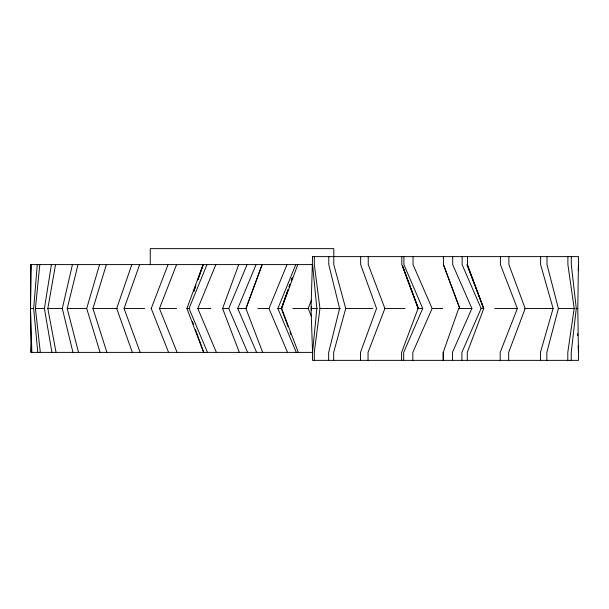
<?xml version="1.0" encoding="UTF-8"?>
<svg xmlns="http://www.w3.org/2000/svg" width="609" height="609" viewBox="0 0 609 609"><rect width="100%" height="100%" fill="white"/><g stroke="black" fill="none" stroke-linecap="round" stroke-linejoin="round"><path stroke-width="0.91" d="M312.501 256.617L578.55 256.617L577.804 308.489L578.542 360.361L312.539 360.361L312.539 352.383L316.863 308.489L312.569 264.595L30.488 264.595L30.45 308.489L31.006 352.383L312.6 352.383M31.858 352.383L30.503 308.489L31.348 264.595M312.539 352.383L311.047 308.489L312.569 256.617M578.261 270.198L578.535 264.595M31.006 352.383L31.379 344.915M311.534 306.624L311.534 310.362M37.263 264.595L33.67 308.489L37.773 352.383M40.316 352.383L35.429 308.489L39.798 264.595M314.335 256.617L314.335 264.595L319.953 308.489L314.282 352.383L314.282 360.361M567.893 256.617L567.893 264.595L574.18 308.489L567.801 352.383L567.801 360.361M51.415 264.595L44.419 308.489L51.925 352.383M56.058 352.383L47.822 308.489L55.541 264.595M72.433 264.595L62.308 308.489L72.951 352.383M78.523 352.383L67.226 308.489L78.013 264.595M150.256 264.595L150.256 248.639L333.801 248.639L333.785 264.595L345.722 308.489L333.656 352.383L333.656 360.361M540.609 256.617L540.609 264.595L553.094 308.489L540.449 352.383L540.449 360.361M100.082 352.383L86.691 308.489L99.572 264.595M106.895 352.383L92.956 308.489L106.385 264.595M132.343 352.383L116.692 308.489L131.833 264.595M443.261 352.383L443.261 360.361L443.215 352.383L458.706 308.489M140.154 352.383L124.069 308.489L139.644 264.595M195.931 285.202L193.723 291.467L195.322 286.991M197.856 279.828L203.254 264.595M281.739 307.591L288.095 289.678M289.998 284.304L289.024 286.991L289.975 284.304M197.879 279.828L202.987 265.494M281.685 307.591L288.065 289.678M203.573 352.383L186.91 308.489L203.056 264.595M238.72 264.595L222.589 308.489L239.329 352.383M298.288 352.383L281.655 308.489L297.778 264.595M401.788 256.617L401.788 264.595L418.375 308.489L402.42 265.478L418.079 308.489L401.59 352.383L401.59 360.361M467.476 256.617L467.476 264.595L483.63 308.489L467.019 264.595L483.782 308.489L467.278 352.383L467.278 360.361M168.061 264.595L151.222 308.489L168.571 352.383M368.239 256.617L368.239 264.595L384.88 308.489L368.049 352.383L368.049 360.361M311.374 316.391L308.207 308.489L311.625 299.712M177.097 352.383L159.451 308.489L176.58 264.595M500.4 256.617L500.4 264.595L517.384 308.489L500.187 352.383L500.187 360.361M207.456 352.383L189.041 308.489L206.946 264.595M296.286 352.383L277.887 308.489L295.768 264.595M216.385 352.383L197.811 308.489L215.868 264.595M287.524 352.383L268.972 308.489L287.006 264.595M247.589 352.383L228.763 308.489L247.079 264.595M256.595 352.383L237.776 308.489L256.084 264.595M403.904 256.617L403.904 264.595L422.722 308.489L403.683 352.383L403.683 360.361M462.132 256.617L462.132 264.595L481.102 308.489L461.896 352.383L461.896 360.361M413.039 256.617L413.039 264.595L432.131 308.489L412.811 352.383L412.811 360.361M452.685 256.617L452.685 264.595L471.876 308.489L452.449 352.383L452.449 360.361M30.503 308.489L33.487 308.489M35.429 308.489L44.754 308.489M47.822 308.489L62.62 308.489M67.226 308.489L86.676 308.489M92.956 308.489L116.41 308.489M116.692 308.489L117.248 308.489M124.069 308.489L144.759 308.489M151.154 308.489L151.687 308.489M159.451 308.489L176.625 308.489M186.91 308.489L189.041 308.489M197.811 308.489L210.859 308.489M222.43 308.489L228.763 308.489M237.776 308.489L246.211 308.489M257.881 308.489L268.972 308.489M277.887 308.489L281.655 308.489M292.754 308.489L308.207 308.489M311.047 308.489L317.205 308.489M319.953 308.489L340.401 308.489M345.722 308.489L372.86 308.489M384.88 308.489L405.099 308.489M418.079 308.489L422.722 308.489M432.131 308.489L442.697 308.489M458.272 308.489L471.876 308.489M481.102 308.489L483.782 308.489M494.805 308.489L517.384 308.489M524.593 308.489L553.094 308.489M558.742 308.489L574.18 308.489M575.969 308.489L577.804 308.489M245.899 308.489L262.669 352.383M443.413 264.595L459.787 308.489L443.451 264.595L443.413 256.617M192.528 321.659L193.495 324.293M195.436 329.56L203.817 352.383M281.693 309.364L288.133 326.926M290.059 332.194L291.026 334.828M30.488 264.595L30.785 269.269M577.636 333.702L577.728 335.574M578.223 345.843L578.542 352.383M571.303 256.617L571.303 264.595L576.281 308.489L571.227 352.383L571.227 360.361M546.996 256.617L546.996 264.595L558.392 308.489L546.844 352.383L546.844 360.361M508.888 256.617L508.888 264.595L525.171 308.489L508.682 352.383L508.682 360.361M360.657 256.617L360.657 264.595L376.552 308.489L360.475 352.383L360.475 360.361M328.776 256.617L328.776 264.595L339.601 308.489L328.662 352.383L328.662 360.361M292.221 278.031L291.269 280.719L292.206 278.031M262.106 264.595L245.983 308.489L262.152 264.595"/></g></svg>
